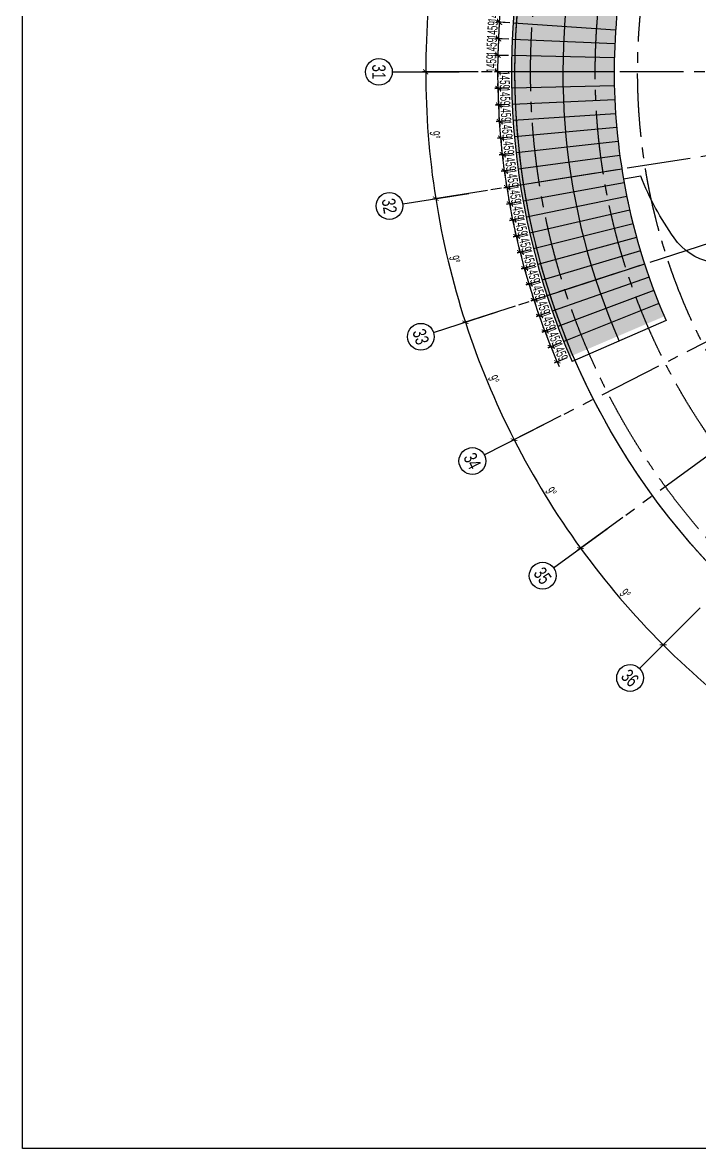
# Model space of a CAD drawing. Extents: x 104132 to 3338343, y -1228862 to 1409848.
# Drawn here: x 1394132 to 1454834, y 138 to 101156 of the extents above; entities that cross this region are included whole.
import ezdxf
from ezdxf.enums import TextEntityAlignment as Align

# ---------------------------------------------------------------- set-up
doc = ezdxf.new("R2010")
doc.units = 0
doc.linetypes.add('CENTER', pattern=[50.8, 31.75, -6.35, 6.35, -6.35])
doc.linetypes.add('CENTER2', pattern=[28.575, 19.05, -3.175, 3.175, -3.175])
doc.layers.get('0').update_dxf_attribs({"color": 8})
doc.layers.get('Defpoints').update_dxf_attribs({"color": 8})
for name, color, linetype in [('#幕墙线-平面', 8, 'Continuous'), ('#标注', 8, 'Continuous'), ('#轴线', 8, 'CENTER2'), ('A-FLOR-UNDR', 8, 'Continuous'), ('C-SHET-SHBD', 8, 'Continuous'), ('dim', 8, 'Continuous'), ('DOTE', 8, 'CENTER'), ('IEL-FINE', 8, 'Continuous')]:
    doc.layers.add(name, color=color, linetype=linetype)
doc.styles.add('JHZX', font='jrs.shx', dxfattribs={"width": 0.6, "bigfont": 'jhz.shx'})
doc.styles.add('XD2008', font='xd-hzs.shx', dxfattribs={"width": 0.7, "bigfont": 'xd-hztxt.shx'})
doc.dimstyles.new('JZBZ-300', dxfattribs={"dimscale": 300, "dimtxt": 3, "dimasz": 1.5, "dimexe": 1, "dimexo": 1, "dimgap": 0.5, "dimtad": 1, "dimdec": 0, "dimdsep": 46, "dimtxsty": 'JHZX', "dimblk1": 'ARCHTICK', "dimblk2": 'ARCHTICK', "dimsah": 1, "dimcen": 0, "dimclrd": 1, "dimclre": 1, "dimclrt": 2, "dimadec": 3, "dimazin": 2, "dimtfac": 1, "dimtdec": 0, "dimtix": 1, "dimtmove": 0, "dimatfit": 3, "dimfxl": 1, "dimtolj": 1, "dimlwd": -1, "dimlwe": -1, "dimarcsym": 1})

# ---------------------------------------------------------------- blocks, each defined once
blk = doc.blocks.new('_ARCHTICK')
at = {"color": 0, "linetype": 'ByBlock', "const_width": 0.15}
blk.add_lwpolyline([(-0.5, -0.5), (0.5, 0.5)], dxfattribs=at)
blk = doc.blocks.new('*D29')
at = {"layer": '#标注', "color": 1, "ltscale": 300, "transparency": 16777216}
for p, q in [((531498, -92333), (528560, -88288)), ((523385, -99263), (519849, -95727))]:
    blk.add_line(p, q, dxfattribs=at)
blk.add_arc((571468, -147346), 72700, 126, 135, dxfattribs=at)
at = {"layer": 'Defpoints', "color": 0, "ltscale": 300, "transparency": 16777216}
for p in [(525716, -90847), (531675, -92575), (523597, -99475), (571468, -147346)]:
    blk.add_point(p, dxfattribs=at)
at = {"layer": '#标注', "color": 1, "ltscale": 300, "transparency": 16777216, "xscale": 450, "yscale": 450, "zscale": 450}
for p, rotation in [((528736, -88530), 35.99999999999944), ((520061, -95939), 224.9999999999997)]:
    blk.add_blockref('_ARCHTICK', p, dxfattribs=dict(at, rotation=rotation))
at = {"layer": '#标注', "color": 2, "ltscale": 300, "transparency": 16777216, "insert": (523863, -91608), "char_height": 900, "attachment_point": 5, "rotation": 40.5, "style": 'JHZX'}
blk.add_mtext('\\A1;9°', dxfattribs=at)
blk = doc.blocks.new('*D30')
at = {"layer": '#标注', "color": 1, "ltscale": 300, "transparency": 16777216}
for p, q in [((523385, -99263), (519849, -95727)), ((516455, -107376), (512410, -104438))]:
    blk.add_line(p, q, dxfattribs=at)
blk.add_arc((571468, -147346), 72700, 135, 144, dxfattribs=at)
at = {"layer": 'Defpoints', "color": 0, "ltscale": 300, "transparency": 16777216}
for p in [(517441, -98700), (523597, -99475), (516697, -107553), (571468, -147346)]:
    blk.add_point(p, dxfattribs=at)
at = {"layer": '#标注', "color": 1, "ltscale": 300, "transparency": 16777216, "xscale": 450, "yscale": 450, "zscale": 450}
for p, rotation in [((520061, -95939), 44.99999999999975), ((512652, -104614), 233.9999999999976)]:
    blk.add_blockref('_ARCHTICK', p, dxfattribs=dict(at, rotation=rotation))
at = {"layer": '#标注', "color": 2, "ltscale": 300, "transparency": 16777216, "insert": (515730, -99741), "char_height": 900, "attachment_point": 5, "rotation": 49.5, "style": 'JHZX'}
blk.add_mtext('\\A1;9°', dxfattribs=at)
blk = doc.blocks.new('*D31')
at = {"layer": '#标注', "color": 1, "ltscale": 300, "transparency": 16777216}
for p, q in [((516455, -107376), (512410, -104438)), ((510879, -116475), (506424, -114205))]:
    blk.add_line(p, q, dxfattribs=at)
blk.add_arc((571468, -147346), 72700, 144, 153, dxfattribs=at)
at = {"layer": 'Defpoints', "color": 0, "ltscale": 300, "transparency": 16777216}
for p in [(510497, -107751), (516697, -107553), (511147, -116611), (571468, -147346)]:
    blk.add_point(p, dxfattribs=at)
at = {"layer": '#标注', "color": 1, "ltscale": 300, "transparency": 16777216, "xscale": 450, "yscale": 450, "zscale": 450}
for p, rotation in [((512652, -104614), 53.9999999999973), ((506692, -114341), 242.9999999999993)]:
    blk.add_blockref('_ARCHTICK', p, dxfattribs=dict(at, rotation=rotation))
at = {"layer": '#标注', "color": 2, "ltscale": 300, "transparency": 16777216, "insert": (508969, -109047), "char_height": 900, "attachment_point": 5, "rotation": 58.5, "style": 'JHZX'}
blk.add_mtext('\\A1;9°', dxfattribs=at)
blk = doc.blocks.new('*D32')
at = {"layer": '#标注', "color": 1, "ltscale": 300, "transparency": 16777216}
for p, q in [((510879, -116475), (506424, -114205)), ((506796, -126333), (502041, -124788))]:
    blk.add_line(p, q, dxfattribs=at)
blk.add_arc((571468, -147346), 72700, 153, 162, dxfattribs=at)
at = {"layer": 'Defpoints', "color": 0, "ltscale": 300, "transparency": 16777216}
for p in [(511147, -116611), (505053, -117776), (507081, -126425), (571468, -147346)]:
    blk.add_point(p, dxfattribs=at)
at = {"layer": '#标注', "color": 1, "ltscale": 300, "transparency": 16777216, "xscale": 450, "yscale": 450, "zscale": 450}
for p, rotation in [((506692, -114341), 62.99999999999964), ((502326, -124880), 251.9999999999995)]:
    blk.add_blockref('_ARCHTICK', p, dxfattribs=dict(at, rotation=rotation))
at = {"layer": '#标注', "color": 2, "ltscale": 300, "transparency": 16777216, "insert": (503747, -119295), "char_height": 900, "attachment_point": 5, "rotation": 67.5, "style": 'JHZX'}
blk.add_mtext('\\A1;9°', dxfattribs=at)
blk = doc.blocks.new('*D33')
at = {"layer": '#标注', "color": 1, "ltscale": 300, "transparency": 16777216}
for p, q in [((506796, -126333), (502041, -124788)), ((504305, -136708), (499367, -135926))]:
    blk.add_line(p, q, dxfattribs=at)
blk.add_arc((571468, -147346), 72700, 162, 171, dxfattribs=at)
at = {"layer": 'Defpoints', "color": 0, "ltscale": 300, "transparency": 16777216}
for p in [(507081, -126425), (501245, -128530), (504601, -136755), (571468, -147346)]:
    blk.add_point(p, dxfattribs=at)
at = {"layer": '#标注', "color": 1, "ltscale": 300, "transparency": 16777216, "xscale": 450, "yscale": 450, "zscale": 450}
for p, rotation in [((502326, -124880), 71.99999999999929), ((499663, -135973), 261.0000000000004)]:
    blk.add_blockref('_ARCHTICK', p, dxfattribs=dict(at, rotation=rotation))
at = {"layer": '#标注', "color": 2, "ltscale": 300, "transparency": 16777216, "insert": (500193, -130234), "char_height": 900, "attachment_point": 5, "rotation": 76.5, "style": 'JHZX'}
blk.add_mtext('\\A1;9°', dxfattribs=at)
blk = doc.blocks.new('*D34')
at = {"layer": '#标注', "color": 1, "ltscale": 300, "transparency": 16777216}
for p, q in [((504305, -136708), (499367, -135926)), ((503468, -147346), (498468, -147346))]:
    blk.add_line(p, q, dxfattribs=at)
blk.add_arc((571468, -147346), 72700, 171, 180, dxfattribs=at)
at = {"layer": 'Defpoints', "color": 0, "ltscale": 300, "transparency": 16777216}
for p in [(504601, -136755), (499166, -139747), (503768, -147346), (571468, -147346)]:
    blk.add_point(p, dxfattribs=at)
at = {"layer": '#标注', "color": 1, "ltscale": 300, "transparency": 16777216, "xscale": 450, "yscale": 450, "zscale": 450}
for p, rotation in [((499663, -135973), 81.00000000000038), ((498768, -147346), 270.0000000000004)]:
    blk.add_blockref('_ARCHTICK', p, dxfattribs=dict(at, rotation=rotation))
at = {"layer": '#标注', "color": 2, "ltscale": 300, "transparency": 16777216, "insert": (498394, -141595), "char_height": 900, "attachment_point": 5, "rotation": 85.5, "style": 'JHZX'}
blk.add_mtext('\\A1;9°', dxfattribs=at)
blk = doc.blocks.new('*D35')
at = {"layer": '#标注', "color": 1, "ltscale": 300, "transparency": 16777216}
for p, q in [((503468, -147346), (498468, -147346)), ((504305, -157983), (499367, -158766))]:
    blk.add_line(p, q, dxfattribs=at)
blk.add_arc((571468, -147346), 72700, 180, 189, dxfattribs=at)
at = {"layer": 'Defpoints', "color": 0, "ltscale": 300, "transparency": 16777216}
for p in [(503768, -147346), (571468, -147346), (498867, -151151), (504601, -157937)]:
    blk.add_point(p, dxfattribs=at)
at = {"layer": '#标注', "color": 1, "ltscale": 300, "transparency": 16777216, "xscale": 450, "yscale": 450, "zscale": 450}
for p, rotation in [((498768, -147346), 90.00000000000037), ((499663, -158719), 279.0000000000001)]:
    blk.add_blockref('_ARCHTICK', p, dxfattribs=dict(at, rotation=rotation))
at = {"layer": '#标注', "color": 2, "ltscale": 300, "transparency": 16777216, "insert": (499590, -153003), "char_height": 900, "attachment_point": 5, "rotation": 274.5, "style": 'JHZX'}
blk.add_mtext('\\A1;9°', dxfattribs=at)
blk = doc.blocks.new('*D36')
at = {"layer": '#标注', "color": 1, "ltscale": 300, "transparency": 16777216}
for p, q in [((504305, -157983), (499367, -158766)), ((506796, -168359), (502041, -169904))]:
    blk.add_line(p, q, dxfattribs=at)
blk.add_arc((571468, -147346), 72700, 189, 198, dxfattribs=at)
at = {"layer": 'Defpoints', "color": 0, "ltscale": 300, "transparency": 16777216}
for p in [(571468, -147346), (504601, -157937), (500357, -162461), (507081, -168266)]:
    blk.add_point(p, dxfattribs=at)
at = {"layer": '#标注', "color": 1, "ltscale": 300, "transparency": 16777216, "xscale": 450, "yscale": 450, "zscale": 450}
for p, rotation in [((499663, -158719), 98.99999999999973), ((502326, -169811), 287.9999999999989)]:
    blk.add_blockref('_ARCHTICK', p, dxfattribs=dict(at, rotation=rotation))
at = {"layer": '#标注', "color": 2, "ltscale": 300, "transparency": 16777216, "insert": (501360, -164177), "char_height": 900, "attachment_point": 5, "rotation": 283.5, "style": 'JHZX'}
blk.add_mtext('\\A1;9°', dxfattribs=at)
blk = doc.blocks.new('*D37')
at = {"layer": '#标注', "color": 1, "ltscale": 300, "transparency": 16777216}
for p, q in [((506796, -168359), (502041, -169904)), ((510879, -178217), (506424, -180487))]:
    blk.add_line(p, q, dxfattribs=at)
blk.add_arc((571468, -147346), 72700, 198, 207, dxfattribs=at)
at = {"layer": 'Defpoints', "color": 0, "ltscale": 300, "transparency": 16777216}
for p in [(571468, -147346), (507081, -168266), (503597, -173399), (511147, -178081)]:
    blk.add_point(p, dxfattribs=at)
at = {"layer": '#标注', "color": 1, "ltscale": 300, "transparency": 16777216, "xscale": 450, "yscale": 450, "zscale": 450}
for p, rotation in [((502326, -169811), 107.9999999999992), ((506692, -180351), 297.0000000000004)]:
    blk.add_blockref('_ARCHTICK', p, dxfattribs=dict(at, rotation=rotation))
at = {"layer": '#标注', "color": 2, "ltscale": 300, "transparency": 16777216, "insert": (504856, -174937), "char_height": 900, "attachment_point": 5, "rotation": 292.5, "style": 'JHZX'}
blk.add_mtext('\\A1;9°', dxfattribs=at)
blk = doc.blocks.new('*D38')
at = {"layer": '#标注', "color": 1, "ltscale": 300, "transparency": 16777216}
for p, q in [((510879, -178217), (506424, -180487)), ((516455, -187315), (512410, -190254))]:
    blk.add_line(p, q, dxfattribs=at)
blk.add_arc((571468, -147346), 72700, 207, 216, dxfattribs=at)
at = {"layer": 'Defpoints', "color": 0, "ltscale": 300, "transparency": 16777216}
for p in [(571468, -147346), (511147, -178081), (508508, -183696), (516697, -187139)]:
    blk.add_point(p, dxfattribs=at)
at = {"layer": '#标注', "color": 1, "ltscale": 300, "transparency": 16777216, "xscale": 450, "yscale": 450, "zscale": 450}
for p, rotation in [((506692, -180351), 117.0000000000004), ((512652, -190078), 306.0000000000014)]:
    blk.add_blockref('_ARCHTICK', p, dxfattribs=dict(at, rotation=rotation))
at = {"layer": '#标注', "color": 2, "ltscale": 300, "transparency": 16777216, "insert": (509993, -185018), "char_height": 900, "attachment_point": 5, "rotation": 301.5, "style": 'JHZX'}
blk.add_mtext('\\A1;9°', dxfattribs=at)
blk = doc.blocks.new('*D39')
at = {"layer": '#标注', "color": 1, "ltscale": 300, "transparency": 16777216}
for p, q in [((516455, -187315), (512410, -190254)), ((523385, -195429), (519849, -198965))]:
    blk.add_line(p, q, dxfattribs=at)
blk.add_arc((571468, -147346), 72700, 216, 225, dxfattribs=at)
at = {"layer": 'Defpoints', "color": 0, "ltscale": 300, "transparency": 16777216}
for p in [(571468, -147346), (516697, -187139), (514969, -193097), (523597, -195217)]:
    blk.add_point(p, dxfattribs=at)
at = {"layer": '#标注', "color": 1, "ltscale": 300, "transparency": 16777216, "xscale": 450, "yscale": 450, "zscale": 450}
for p, rotation in [((512652, -190078), 126.0000000000016), ((520061, -198753), 315.0000000000021)]:
    blk.add_blockref('_ARCHTICK', p, dxfattribs=dict(at, rotation=rotation))
at = {"layer": '#标注', "color": 2, "ltscale": 300, "transparency": 16777216, "insert": (516643, -194171), "char_height": 900, "attachment_point": 5, "rotation": 310.5, "style": 'JHZX'}
blk.add_mtext('\\A1;9°', dxfattribs=at)
blk = doc.blocks.new('*D40')
at = {"layer": '#标注', "color": 1, "ltscale": 300, "transparency": 16777216}
for p, q in [((523385, -195429), (519849, -198965)), ((531498, -202359), (528560, -206404))]:
    blk.add_line(p, q, dxfattribs=at)
blk.add_arc((571468, -147346), 72700, 225, 234, dxfattribs=at)
at = {"layer": 'Defpoints', "color": 0, "ltscale": 300, "transparency": 16777216}
for p in [(571468, -147346), (523597, -195217), (522822, -201373), (531675, -202116)]:
    blk.add_point(p, dxfattribs=at)
at = {"layer": '#标注', "color": 1, "ltscale": 300, "transparency": 16777216, "xscale": 450, "yscale": 450, "zscale": 450}
for p, rotation in [((520061, -198753), 135.0000000000019), ((528736, -206161), 323.9999999999985)]:
    blk.add_blockref('_ARCHTICK', p, dxfattribs=dict(at, rotation=rotation))
at = {"layer": '#标注', "color": 2, "ltscale": 300, "transparency": 16777216, "insert": (524643, -202171), "char_height": 900, "attachment_point": 5, "rotation": 319.5, "style": 'JHZX'}
blk.add_mtext('\\A1;9°', dxfattribs=at)
blk = doc.blocks.new('*U1046')
blk.add_line((0, -20), (0, 0))
blk.add_circle((0, -24), 4)
at = {"style": 'JHZX', "width": 0.75}
blk.add_attdef('AXES', text='', height=4, dxfattribs=at).set_placement((0, -24), align=Align.MIDDLE_CENTER)
blk = doc.blocks.new('JHEG')
at = {"layer": 'IEL-FINE', "ltscale": 300}
h = blk.add_hatch(dxfattribs=at)
h.set_pattern_fill('DOTS', color=256, scale=500)
h.set_pattern_definition([(0, (580162.5, -365125.2), (396.875, 793.75), [0, -793.75])])
edge = h.paths.add_edge_path()
edge.add_arc((645162, -300125), 63900, 342.64631, 381)
edge.add_arc((645162, -300125), 63900, 21, 50.7561)
edge.add_arc((645162, -300125), 63900, 50.7561, 79.71429)
edge.add_arc((645162, -300125), 63900, 79.71429, 120.59457)
edge.add_arc((645162, -300125), 63900, 120.59457, 128.0927)
edge.add_arc((645162, -300125), 63900, 128.0927, 128.52059)
edge.add_arc((607732, -253104), 3800, 128.52059, 304.9823)
edge.add_arc((632729, -288827), 39800, 74.61122, 124.9823, ccw=False)
edge.add_arc((637241, -272436), 22800, -28.01704, 74.61122, ccw=False)
edge.add_arc((672553, -291225), 17200, 151.98296, 245.43155)
edge.add_arc((654882, -329878), 25300, 22.13233, 65.43155, ccw=False)
edge.add_arc((692028, -314770), 14800, 202.13233, 342.64631)
edge = h.paths.add_edge_path()
edge.add_line((585393, -325672), (634762, -304571))
edge.add_line((634762, -304571), (696381, -340146))
edge.add_arc((645162, -300125), 65000, 321.99666, 563.14286)
edge = h.paths.add_edge_path()
edge.add_line((593853, -322056), (634762, -304571))
edge.add_line((634762, -304571), (688322, -335493))
edge.add_arc((645162, -300125), 55800, 320.66617, 328.16248)
edge.add_arc((692028, -314770), 14800, 202.13233, 272.0898, ccw=False)
edge.add_arc((654882, -329878), 25300, 22.13233, 65.43155)
edge.add_arc((672553, -291225), 17200, 151.98296, 245.43155, ccw=False)
edge.add_arc((637241, -272436), 22800, 331.98296, 434.61122)
edge.add_arc((632729, -288827), 39800, 74.61122, 116.60623)
edge.add_arc((645162, -300125), 55800, 122.83727, 203.14286)
at = {"layer": '#幕墙线-平面', "ltscale": 300}
for points in [[(589489, -296372), (580310, -295753)], [(589419, -297622), (580228, -297209)], [(589376, -298873), (580179, -298667)], [(589362, -300125), (580162, -300125)], [(589376, -301377), (580179, -301584)], [(589419, -302629), (580228, -303041)], [(589489, -303879), (580310, -304498)], [(589587, -305127), (580424, -305952)], [(589713, -306373), (580571, -307403)], [(589867, -307615), (580751, -308850)], [(590049, -308854), (580963, -310293)], [(590259, -310089), (581207, -311731)], [(590497, -311318), (581484, -313163)], [(590762, -312542), (581792, -314589)], [(591054, -313759), (582133, -316007)], [(591373, -314970), (582505, -317418)], [(591720, -316173), (582909, -318819)], [(592094, -317368), (583344, -320211)], [(592494, -318555), (583810, -321593)], [(592921, -319732), (584307, -322965)], [(593374, -320899), (584835, -324324)], [(594017, -322436), (585584, -326114)]]:
    blk.add_lwpolyline(points, dxfattribs=at)
for centre, radius, start, end in [((645162, -300125), 60400, 132.12359, 203.56739), ((645155, -300125), 55793, 170.07417, 192.16007)]:
    blk.add_arc(centre, radius, start, end, dxfattribs=at)
at = {"layer": 'A-FLOR-UNDR', "ltscale": 5}
blk.add_lwpolyline([(614905, -253241, 0.2090865), (590197, -290508), (591335, -290689, -0.0277298), (592471, -287920, -1.1153629), (605662, -296073, 0.2797328), (604062, -309677, -0.9127706), (594727, -315018, -0.0582784), (591751, -309496), (590197, -309742, 0.0596002), (594017, -322436, 0.0596002)], format="xyb", dxfattribs=at)
blk.add_arc((645162, -300125), 65000, 322.26362, 203.56739, dxfattribs=at)
blk = doc.blocks.new('*D391')
at = {"layer": '#标注', "color": 1, "ltscale": 300, "transparency": 16777216}
for p, q in [((584558, -324439), (583426, -324908)), ((583703, -324793), (583531, -324377)), ((584261, -326141), (583703, -324793)), ((585116, -325787), (583984, -326255)), ((584261, -326141), (584433, -326556))]:
    blk.add_line(p, q, dxfattribs=at)
at = {"layer": 'Defpoints', "color": 0, "ltscale": 300, "transparency": 16777216}
for p in [(583703, -324793), (584835, -324324), (585393, -325672)]:
    blk.add_point(p, dxfattribs=at)
at = {"layer": '#标注', "color": 1, "ltscale": 300, "transparency": 16777216, "xscale": 450, "yscale": 450, "zscale": 450}
for p, rotation in [((583703, -324793), 292.4999999999685), ((584261, -326141), 112.4999999999685)]:
    blk.add_blockref('_ARCHTICK', p, dxfattribs=dict(at, rotation=rotation))
at = {"layer": '#标注', "color": 2, "ltscale": 300, "transparency": 16777216, "insert": (584536, -325237), "char_height": 900, "attachment_point": 5, "rotation": 292.5, "style": 'JHZX'}
blk.add_mtext('\\A1;1459', dxfattribs=at)
blk = doc.blocks.new('*D392')
at = {"layer": '#标注', "color": 1, "ltscale": 300, "transparency": 16777216}
for p, q in [((584028, -323073), (582885, -323516)), ((583165, -323408), (583002, -322988)), ((583693, -324768), (583165, -323408)), ((584555, -324433), (583413, -324876)), ((583693, -324768), (583856, -325187))]:
    blk.add_line(p, q, dxfattribs=at)
at = {"layer": 'Defpoints', "color": 0, "ltscale": 300, "transparency": 16777216}
for p in [(584307, -322965), (583165, -323408), (584835, -324324)]:
    blk.add_point(p, dxfattribs=at)
at = {"layer": '#标注', "color": 1, "ltscale": 300, "transparency": 16777216, "xscale": 450, "yscale": 450, "zscale": 450}
for p, rotation in [((583165, -323408), 291.2142857142547), ((583693, -324768), 111.2142857142547)]:
    blk.add_blockref('_ARCHTICK', p, dxfattribs=dict(at, rotation=rotation))
at = {"layer": '#标注', "color": 2, "ltscale": 300, "transparency": 16777216, "insert": (583988, -323871), "char_height": 900, "attachment_point": 5, "rotation": 291.21429, "style": 'JHZX'}
blk.add_mtext('\\A1;1459', dxfattribs=at)
blk = doc.blocks.new('*D393')
at = {"layer": '#标注', "color": 1, "ltscale": 300, "transparency": 16777216}
for p, q in [((583528, -321696), (582376, -322113)), ((582658, -322011), (582505, -321588)), ((583155, -323382), (582658, -322011)), ((584025, -323067), (582873, -323484)), ((583155, -323382), (583309, -323805))]:
    blk.add_line(p, q, dxfattribs=at)
at = {"layer": 'Defpoints', "color": 0, "ltscale": 300, "transparency": 16777216}
for p in [(582658, -322011), (583810, -321593), (584307, -322965)]:
    blk.add_point(p, dxfattribs=at)
at = {"layer": '#标注', "color": 1, "ltscale": 300, "transparency": 16777216, "xscale": 450, "yscale": 450, "zscale": 450}
for p, rotation in [((582658, -322011), 289.9285714285412), ((583155, -323382), 109.9285714285412)]:
    blk.add_blockref('_ARCHTICK', p, dxfattribs=dict(at, rotation=rotation))
at = {"layer": '#标注', "color": 2, "ltscale": 300, "transparency": 16777216, "insert": (583471, -322492), "char_height": 900, "attachment_point": 5, "rotation": 289.92857, "style": 'JHZX'}
blk.add_mtext('\\A1;1459', dxfattribs=at)
blk = doc.blocks.new('*D394')
at = {"layer": '#标注', "color": 1, "ltscale": 300, "transparency": 16777216}
for p, q in [((582183, -320603), (582039, -320177)), ((583060, -320307), (581899, -320699)), ((582649, -321985), (582183, -320603)), ((583526, -321689), (582365, -322081)), ((582649, -321985), (582793, -322411))]:
    blk.add_line(p, q, dxfattribs=at)
at = {"layer": 'Defpoints', "color": 0, "ltscale": 300, "transparency": 16777216}
for p in [(583344, -320211), (582183, -320603), (583810, -321593)]:
    blk.add_point(p, dxfattribs=at)
at = {"layer": '#标注', "color": 1, "ltscale": 300, "transparency": 16777216, "xscale": 450, "yscale": 450, "zscale": 450}
for p, rotation in [((582183, -320603), 288.6428571428278), ((582649, -321985), 108.6428571428279)]:
    blk.add_blockref('_ARCHTICK', p, dxfattribs=dict(at, rotation=rotation))
at = {"layer": '#标注', "color": 2, "ltscale": 300, "transparency": 16777216, "insert": (582984, -321102), "char_height": 900, "attachment_point": 5, "rotation": 288.64286, "style": 'JHZX'}
blk.add_mtext('\\A1;1459', dxfattribs=at)
blk = doc.blocks.new('*D395')
at = {"layer": '#标注', "color": 1, "ltscale": 300, "transparency": 16777216}
for p, q in [((582622, -318909), (581453, -319274)), ((581739, -319185), (581605, -318755)), ((582174, -320577), (581739, -319185)), ((583057, -320301), (581888, -320666)), ((582174, -320577), (582309, -321006))]:
    blk.add_line(p, q, dxfattribs=at)
at = {"layer": 'Defpoints', "color": 0, "ltscale": 300, "transparency": 16777216}
for p in [(581739, -319185), (582909, -318819), (583344, -320211)]:
    blk.add_point(p, dxfattribs=at)
at = {"layer": '#标注', "color": 1, "ltscale": 300, "transparency": 16777216, "xscale": 450, "yscale": 450, "zscale": 450}
for p, rotation in [((581739, -319185), 287.3571428571151), ((582174, -320577), 107.3571428571151)]:
    blk.add_blockref('_ARCHTICK', p, dxfattribs=dict(at, rotation=rotation))
at = {"layer": '#标注', "color": 2, "ltscale": 300, "transparency": 16777216, "insert": (582529, -319702), "char_height": 900, "attachment_point": 5, "rotation": 287.35714, "style": 'JHZX'}
blk.add_mtext('\\A1;1459', dxfattribs=at)
blk = doc.blocks.new('*D396')
at = {"layer": '#标注', "color": 1, "ltscale": 300, "transparency": 16777216}
for p, q in [((582217, -317501), (581039, -317840)), ((581328, -317757), (581203, -317324)), ((581731, -319158), (581328, -317757)), ((582620, -318902), (581443, -319241)), ((581731, -319158), (581856, -319591))]:
    blk.add_line(p, q, dxfattribs=at)
at = {"layer": 'Defpoints', "color": 0, "ltscale": 300, "transparency": 16777216}
for p in [(581328, -317757), (582505, -317418), (582909, -318819)]:
    blk.add_point(p, dxfattribs=at)
at = {"layer": '#标注', "color": 1, "ltscale": 300, "transparency": 16777216, "xscale": 450, "yscale": 450, "zscale": 450}
for p, rotation in [((581328, -317757), 286.0714285713991), ((581731, -319158), 106.0714285713991)]:
    blk.add_blockref('_ARCHTICK', p, dxfattribs=dict(at, rotation=rotation))
at = {"layer": '#标注', "color": 2, "ltscale": 300, "transparency": 16777216, "insert": (582106, -318291), "char_height": 900, "attachment_point": 5, "rotation": 286.07143, "style": 'JHZX'}
blk.add_mtext('\\A1;1459', dxfattribs=at)
blk = doc.blocks.new('*D397')
at = {"layer": '#标注', "color": 1, "ltscale": 300, "transparency": 16777216}
for p, q in [((581843, -316084), (580658, -316397)), ((580948, -316320), (580833, -315885)), ((581320, -317730), (580948, -316320)), ((582215, -317494), (581030, -317807)), ((581320, -317730), (581435, -318165))]:
    blk.add_line(p, q, dxfattribs=at)
at = {"layer": 'Defpoints', "color": 0, "ltscale": 300, "transparency": 16777216}
for p in [(582133, -316007), (580948, -316320), (582505, -317418)]:
    blk.add_point(p, dxfattribs=at)
at = {"layer": '#标注', "color": 1, "ltscale": 300, "transparency": 16777216, "xscale": 450, "yscale": 450, "zscale": 450}
for p, rotation in [((580948, -316320), 284.7857142856852), ((581320, -317730), 104.7857142856852)]:
    blk.add_blockref('_ARCHTICK', p, dxfattribs=dict(at, rotation=rotation))
at = {"layer": '#标注', "color": 2, "ltscale": 300, "transparency": 16777216, "insert": (581714, -316872), "char_height": 900, "attachment_point": 5, "rotation": 284.78571, "style": 'JHZX'}
blk.add_mtext('\\A1;1459', dxfattribs=at)
blk = doc.blocks.new('*D398')
at = {"layer": '#标注', "color": 1, "ltscale": 300, "transparency": 16777216}
for p, q in [((581500, -314659), (580309, -314945)), ((580601, -314875), (580496, -314438)), ((580941, -316293), (580601, -314875)), ((581841, -316077), (580650, -316363)), ((580941, -316293), (581046, -316731))]:
    blk.add_line(p, q, dxfattribs=at)
at = {"layer": 'Defpoints', "color": 0, "ltscale": 300, "transparency": 16777216}
for p in [(580601, -314875), (581792, -314589), (582133, -316007)]:
    blk.add_point(p, dxfattribs=at)
at = {"layer": '#标注', "color": 1, "ltscale": 300, "transparency": 16777216, "xscale": 450, "yscale": 450, "zscale": 450}
for p, rotation in [((580601, -314875), 283.4999999999703), ((580941, -316293), 103.4999999999703)]:
    blk.add_blockref('_ARCHTICK', p, dxfattribs=dict(at, rotation=rotation))
at = {"layer": '#标注', "color": 2, "ltscale": 300, "transparency": 16777216, "insert": (581354, -315444), "char_height": 900, "attachment_point": 5, "rotation": 283.5, "style": 'JHZX'}
blk.add_mtext('\\A1;1459', dxfattribs=at)
blk = doc.blocks.new('*D399')
at = {"layer": '#标注', "color": 1, "ltscale": 300, "transparency": 16777216}
for p, q in [((580286, -313423), (580191, -312983)), ((581190, -313227), (579993, -313486)), ((580595, -314848), (580286, -313423)), ((581499, -314653), (580301, -314912)), ((580595, -314848), (580690, -315288))]:
    blk.add_line(p, q, dxfattribs=at)
at = {"layer": 'Defpoints', "color": 0, "ltscale": 300, "transparency": 16777216}
for p in [(580286, -313423), (581484, -313163), (581792, -314589)]:
    blk.add_point(p, dxfattribs=at)
at = {"layer": '#标注', "color": 1, "ltscale": 300, "transparency": 16777216, "xscale": 450, "yscale": 450, "zscale": 450}
for p, rotation in [((580286, -313423), 282.2142857142601), ((580595, -314848), 102.2142857142601)]:
    blk.add_blockref('_ARCHTICK', p, dxfattribs=dict(at, rotation=rotation))
at = {"layer": '#标注', "color": 2, "ltscale": 300, "transparency": 16777216, "insert": (581027, -314009), "char_height": 900, "attachment_point": 5, "rotation": 282.21429, "style": 'JHZX'}
blk.add_mtext('\\A1;1459', dxfattribs=at)
blk = doc.blocks.new('*D400')
at = {"layer": '#标注', "color": 1, "ltscale": 300, "transparency": 16777216}
for p, q in [((580913, -311788), (579709, -312021)), ((580004, -311964), (579919, -311522)), ((580281, -313396), (580004, -311964)), ((581189, -313220), (579986, -313453)), ((580281, -313396), (580366, -313838))]:
    blk.add_line(p, q, dxfattribs=at)
at = {"layer": 'Defpoints', "color": 0, "ltscale": 300, "transparency": 16777216}
for p in [(580004, -311964), (581207, -311731), (581484, -313163)]:
    blk.add_point(p, dxfattribs=at)
at = {"layer": '#标注', "color": 1, "ltscale": 300, "transparency": 16777216, "xscale": 450, "yscale": 450, "zscale": 450}
for p, rotation in [((580004, -311964), 280.9285714285499), ((580281, -313396), 100.9285714285499)]:
    blk.add_blockref('_ARCHTICK', p, dxfattribs=dict(at, rotation=rotation))
at = {"layer": '#标注', "color": 2, "ltscale": 300, "transparency": 16777216, "insert": (580731, -312566), "char_height": 900, "attachment_point": 5, "rotation": 280.92857, "style": 'JHZX'}
blk.add_mtext('\\A1;1459', dxfattribs=at)
blk = doc.blocks.new('*D401')
at = {"layer": '#标注', "color": 1, "ltscale": 300, "transparency": 16777216}
for p, q in [((579755, -310499), (579679, -310055)), ((580667, -310344), (579459, -310549)), ((579999, -311937), (579755, -310499)), ((580911, -311782), (579703, -311987)), ((579999, -311937), (580074, -312380))]:
    blk.add_line(p, q, dxfattribs=at)
at = {"layer": 'Defpoints', "color": 0, "ltscale": 300, "transparency": 16777216}
for p in [(579755, -310499), (580963, -310293), (581207, -311731)]:
    blk.add_point(p, dxfattribs=at)
at = {"layer": '#标注', "color": 1, "ltscale": 300, "transparency": 16777216, "xscale": 450, "yscale": 450, "zscale": 450}
for p, rotation in [((579755, -310499), 279.6428571428296), ((579999, -311937), 99.64285714282958)]:
    blk.add_blockref('_ARCHTICK', p, dxfattribs=dict(at, rotation=rotation))
at = {"layer": '#标注', "color": 2, "ltscale": 300, "transparency": 16777216, "insert": (580468, -311117), "char_height": 900, "attachment_point": 5, "rotation": 279.64286, "style": 'JHZX'}
blk.add_mtext('\\A1;1459', dxfattribs=at)
blk = doc.blocks.new('*D402')
at = {"layer": '#标注', "color": 1, "ltscale": 300, "transparency": 16777216}
for p, q in [((580454, -308894), (579242, -309072)), ((579538, -309028), (579473, -308583)), ((579750, -310471), (579538, -309028)), ((580666, -310337), (579454, -310515)), ((579750, -310471), (579816, -310917))]:
    blk.add_line(p, q, dxfattribs=at)
at = {"layer": 'Defpoints', "color": 0, "ltscale": 300, "transparency": 16777216}
for p in [(579538, -309028), (580751, -308850), (580963, -310293)]:
    blk.add_point(p, dxfattribs=at)
at = {"layer": '#标注', "color": 1, "ltscale": 300, "transparency": 16777216, "xscale": 450, "yscale": 450, "zscale": 450}
for p, rotation in [((579538, -309028), 278.3571428571204), ((579750, -310471), 98.35714285712044)]:
    blk.add_blockref('_ARCHTICK', p, dxfattribs=dict(at, rotation=rotation))
at = {"layer": '#标注', "color": 2, "ltscale": 300, "transparency": 16777216, "insert": (580238, -309663), "char_height": 900, "attachment_point": 5, "rotation": 278.35714, "style": 'JHZX'}
blk.add_mtext('\\A1;1459', dxfattribs=at)
blk = doc.blocks.new('*D403')
at = {"layer": '#标注', "color": 1, "ltscale": 300, "transparency": 16777216}
for p, q in [((580273, -307440), (579058, -307591)), ((579355, -307554), (579300, -307107)), ((579535, -309001), (579355, -307554)), ((580453, -308887), (579237, -309038)), ((579535, -309001), (579590, -309448))]:
    blk.add_line(p, q, dxfattribs=at)
at = {"layer": 'Defpoints', "color": 0, "ltscale": 300, "transparency": 16777216}
for p in [(579355, -307554), (580571, -307403), (580751, -308850)]:
    blk.add_point(p, dxfattribs=at)
at = {"layer": '#标注', "color": 1, "ltscale": 300, "transparency": 16777216, "xscale": 450, "yscale": 450, "zscale": 450}
for p, rotation in [((579355, -307554), 277.0714285714004), ((579535, -309001), 97.07142857140036)]:
    blk.add_blockref('_ARCHTICK', p, dxfattribs=dict(at, rotation=rotation))
at = {"layer": '#标注', "color": 2, "ltscale": 300, "transparency": 16777216, "insert": (580040, -308204), "char_height": 900, "attachment_point": 5, "rotation": 277.07143, "style": 'JHZX'}
blk.add_mtext('\\A1;1459', dxfattribs=at)
blk = doc.blocks.new('*D404')
at = {"layer": '#标注', "color": 1, "ltscale": 300, "transparency": 16777216}
for p, q in [((580126, -305982), (578907, -306105)), ((579205, -306075), (579160, -305628)), ((579352, -307526), (579205, -306075)), ((580273, -307433), (579054, -307557)), ((579352, -307526), (579398, -307974))]:
    blk.add_line(p, q, dxfattribs=at)
at = {"layer": 'Defpoints', "color": 0, "ltscale": 300, "transparency": 16777216}
for p in [(579205, -306075), (580424, -305952), (580571, -307403)]:
    blk.add_point(p, dxfattribs=at)
at = {"layer": '#标注', "color": 1, "ltscale": 300, "transparency": 16777216, "xscale": 450, "yscale": 450, "zscale": 450}
for p, rotation in [((579205, -306075), 275.7857142856919), ((579352, -307526), 95.78571428569191)]:
    blk.add_blockref('_ARCHTICK', p, dxfattribs=dict(at, rotation=rotation))
at = {"layer": '#标注', "color": 2, "ltscale": 300, "transparency": 16777216, "insert": (579876, -306740), "char_height": 900, "attachment_point": 5, "rotation": 275.78571, "style": 'JHZX'}
blk.add_mtext('\\A1;1459', dxfattribs=at)
blk = doc.blocks.new('*D405')
at = {"layer": '#标注', "color": 1, "ltscale": 300, "transparency": 16777216}
for p, q in [((580011, -304521), (578789, -304617)), ((579088, -304594), (579053, -304145)), ((579203, -306048), (579088, -304594)), ((580125, -305975), (578904, -306071)), ((579203, -306048), (579238, -306496))]:
    blk.add_line(p, q, dxfattribs=at)
at = {"layer": 'Defpoints', "color": 0, "ltscale": 300, "transparency": 16777216}
for p in [(579088, -304594), (580310, -304498), (580424, -305952)]:
    blk.add_point(p, dxfattribs=at)
at = {"layer": '#标注', "color": 1, "ltscale": 300, "transparency": 16777216, "xscale": 450, "yscale": 450, "zscale": 450}
for p, rotation in [((579088, -304594), 274.4999999999751), ((579203, -306048), 94.49999999997509)]:
    blk.add_blockref('_ARCHTICK', p, dxfattribs=dict(at, rotation=rotation))
at = {"layer": '#标注', "color": 2, "ltscale": 300, "transparency": 16777216, "insert": (579744, -305274), "char_height": 900, "attachment_point": 5, "rotation": 274.5, "style": 'JHZX'}
blk.add_mtext('\\A1;1459', dxfattribs=at)
blk = doc.blocks.new('*D406')
at = {"layer": '#标注', "color": 1, "ltscale": 300, "transparency": 16777216}
for p, q in [((579005, -303110), (578979, -302661)), ((579928, -303058), (578705, -303127)), ((579086, -304566), (579005, -303110)), ((580010, -304514), (578787, -304583)), ((579086, -304566), (579112, -305016))]:
    blk.add_line(p, q, dxfattribs=at)
at = {"layer": 'Defpoints', "color": 0, "ltscale": 300, "transparency": 16777216}
for p in [(580228, -303041), (579005, -303110), (580310, -304498)]:
    blk.add_point(p, dxfattribs=at)
at = {"layer": '#标注', "color": 1, "ltscale": 300, "transparency": 16777216, "xscale": 450, "yscale": 450, "zscale": 450}
for p, rotation in [((579005, -303110), 273.2142857142585), ((579086, -304566), 93.21428571425851)]:
    blk.add_blockref('_ARCHTICK', p, dxfattribs=dict(at, rotation=rotation))
at = {"layer": '#标注', "color": 2, "ltscale": 300, "transparency": 16777216, "insert": (579645, -303805), "char_height": 900, "attachment_point": 5, "rotation": 273.21429, "style": 'JHZX'}
blk.add_mtext('\\A1;1459', dxfattribs=at)
blk = doc.blocks.new('*D407')
at = {"layer": '#标注', "color": 1, "ltscale": 300, "transparency": 16777216}
for p, q in [((579879, -301594), (578654, -301635)), ((578954, -301625), (578939, -301175)), ((579003, -303083), (578954, -301625)), ((579928, -303051), (578704, -303093)), ((579003, -303083), (579018, -303532))]:
    blk.add_line(p, q, dxfattribs=at)
at = {"layer": 'Defpoints', "color": 0, "ltscale": 300, "transparency": 16777216}
for p in [(578954, -301625), (580179, -301584), (580228, -303041)]:
    blk.add_point(p, dxfattribs=at)
at = {"layer": '#标注', "color": 1, "ltscale": 300, "transparency": 16777216, "xscale": 450, "yscale": 450, "zscale": 450}
for p, rotation in [((578954, -301625), 271.9285714285534), ((579003, -303083), 91.92857142855344)]:
    blk.add_blockref('_ARCHTICK', p, dxfattribs=dict(at, rotation=rotation))
at = {"layer": '#标注', "color": 2, "ltscale": 300, "transparency": 16777216, "insert": (579578, -302334), "char_height": 900, "attachment_point": 5, "rotation": 271.92857, "style": 'JHZX'}
blk.add_mtext('\\A1;1459', dxfattribs=at)
blk = doc.blocks.new('*D408')
at = {"layer": '#标注', "color": 1, "ltscale": 300, "transparency": 16777216}
for p, q in [((578937, -300139), (578932, -299689)), ((579863, -300129), (578637, -300142)), ((578954, -301597), (578937, -300139)), ((579879, -301587), (578654, -301601)), ((578954, -301597), (578959, -302047))]:
    blk.add_line(p, q, dxfattribs=at)
at = {"layer": 'Defpoints', "color": 0, "ltscale": 300, "transparency": 16777216}
for p in [(578937, -300139), (580162, -300125), (580179, -301584)]:
    blk.add_point(p, dxfattribs=at)
at = {"layer": '#标注', "color": 1, "ltscale": 300, "transparency": 16777216, "xscale": 450, "yscale": 450, "zscale": 450}
for p, rotation in [((578937, -300139), 270.6428571428331), ((578954, -301597), 90.64285714283304)]:
    blk.add_blockref('_ARCHTICK', p, dxfattribs=dict(at, rotation=rotation))
at = {"layer": '#标注', "color": 2, "ltscale": 300, "transparency": 16777216, "insert": (579545, -300861), "char_height": 900, "attachment_point": 5, "rotation": 270.64286, "style": 'JHZX'}
blk.add_mtext('\\A1;1459', dxfattribs=at)
blk = doc.blocks.new('*D409')
at = {"layer": '#标注', "color": 1, "ltscale": 300, "transparency": 16777216}
for p, q in [((579879, -298663), (578654, -298650)), ((578937, -300111), (578954, -298653)), ((578954, -298653), (578959, -298203)), ((579863, -300122), (578637, -300108)), ((578937, -300111), (578932, -300561))]:
    blk.add_line(p, q, dxfattribs=at)
at = {"layer": 'Defpoints', "color": 0, "ltscale": 300, "transparency": 16777216}
for p in [(578954, -298653), (580179, -298667), (580162, -300125)]:
    blk.add_point(p, dxfattribs=at)
at = {"layer": '#标注', "color": 1, "ltscale": 300, "transparency": 16777216, "xscale": 450, "yscale": 450, "zscale": 450}
for p, rotation in [((578954, -298653), 269.3571428571166), ((578937, -300111), 89.35714285711663)]:
    blk.add_blockref('_ARCHTICK', p, dxfattribs=dict(at, rotation=rotation))
at = {"layer": '#标注', "color": 2, "ltscale": 300, "transparency": 16777216, "insert": (578346, -299375), "char_height": 900, "attachment_point": 5, "rotation": 89.35714, "style": 'JHZX'}
blk.add_mtext('\\A1;1459', dxfattribs=at)
blk = doc.blocks.new('*D410')
at = {"layer": '#标注', "color": 1, "ltscale": 300, "transparency": 16777216}
for p, q in [((579003, -297168), (579018, -296718)), ((579928, -297199), (578704, -297158)), ((578954, -298625), (579003, -297168)), ((579879, -298657), (578654, -298615)), ((578954, -298625), (578939, -299075))]:
    blk.add_line(p, q, dxfattribs=at)
at = {"layer": 'Defpoints', "color": 0, "ltscale": 300, "transparency": 16777216}
for p in [(579003, -297168), (580228, -297209), (580179, -298667)]:
    blk.add_point(p, dxfattribs=at)
at = {"layer": '#标注', "color": 1, "ltscale": 300, "transparency": 16777216, "xscale": 450, "yscale": 450, "zscale": 450}
for p, rotation in [((579003, -297168), 268.0714285714054), ((578954, -298625), 88.07142857140548)]:
    blk.add_blockref('_ARCHTICK', p, dxfattribs=dict(at, rotation=rotation))
at = {"layer": '#标注', "color": 2, "ltscale": 300, "transparency": 16777216, "insert": (578379, -297876), "char_height": 900, "attachment_point": 5, "rotation": 88.07143, "style": 'JHZX'}
blk.add_mtext('\\A1;1459', dxfattribs=at)
blk = doc.blocks.new('*D411')
at = {"layer": '#标注', "color": 1, "ltscale": 300, "transparency": 16777216}
for p, q in [((580010, -295736), (578787, -295667)), ((579005, -297140), (579086, -295684)), ((579086, -295684), (579112, -295235)), ((579928, -297192), (578705, -297123)), ((579005, -297140), (578979, -297590))]:
    blk.add_line(p, q, dxfattribs=at)
at = {"layer": 'Defpoints', "color": 0, "ltscale": 300, "transparency": 16777216}
for p in [(579086, -295684), (580310, -295753), (580228, -297209)]:
    blk.add_point(p, dxfattribs=at)
at = {"layer": '#标注', "color": 1, "ltscale": 300, "transparency": 16777216, "xscale": 450, "yscale": 450, "zscale": 450}
for p, rotation in [((579086, -295684), 266.785714285691), ((579005, -297140), 86.78571428569104)]:
    blk.add_blockref('_ARCHTICK', p, dxfattribs=dict(at, rotation=rotation))
at = {"layer": '#标注', "color": 2, "ltscale": 300, "transparency": 16777216, "insert": (578446, -296378), "char_height": 900, "attachment_point": 5, "rotation": 86.78571, "style": 'JHZX'}
blk.add_mtext('\\A1;1459', dxfattribs=at)
blk = doc.blocks.new('*D412')
at = {"layer": '#标注', "color": 1, "ltscale": 300, "transparency": 16777216}
for p, q in [((579203, -294202), (579238, -293754)), ((580125, -294275), (578904, -294179)), ((579088, -295657), (579203, -294202)), ((580011, -295729), (578789, -295633)), ((579088, -295657), (579053, -296105))]:
    blk.add_line(p, q, dxfattribs=at)
at = {"layer": 'Defpoints', "color": 0, "ltscale": 300, "transparency": 16777216}
for p in [(579203, -294202), (580424, -294299), (580310, -295753)]:
    blk.add_point(p, dxfattribs=at)
at = {"layer": '#标注', "color": 1, "ltscale": 300, "transparency": 16777216, "xscale": 450, "yscale": 450, "zscale": 450}
for p, rotation in [((579203, -294202), 265.4999999999792), ((579088, -295657), 85.49999999997915)]:
    blk.add_blockref('_ARCHTICK', p, dxfattribs=dict(at, rotation=rotation))
at = {"layer": '#标注', "color": 2, "ltscale": 300, "transparency": 16777216, "insert": (578547, -294882), "char_height": 900, "attachment_point": 5, "rotation": 85.5, "style": 'JHZX'}
blk.add_mtext('\\A1;1459', dxfattribs=at)
blk = doc.blocks.new('A3文本框')
at = {"layer": 'Defpoints', "ltscale": 500}
blk.add_lwpolyline([(10, -10), (-420, -10), (-420, 297), (10, 297)], close=True, dxfattribs=at)
at = {"layer": 'C-SHET-SHBD', "style": 'XD2008', "width": 0.7}
for tag, height, p in [('子项名称', 4.5, (-37.49, 35.41)), ('图名', 4.5, (-37.49, 24.27)), ('比例', 3, (-56.3, 8.25)), ('MQJD-01', 3, (-13.24, 2.27))]:
    blk.add_attdef(tag, text='', height=height, dxfattribs=at).set_placement(p, align=Align.CENTER)
blk = doc.blocks.new('轴网20240313')
at = {"layer": '#标注', "ltscale": 300}
blk.add_circle((571467.9, -147345.9), 64700, dxfattribs=at)
at = {"layer": '#轴线', "ltscale": 300}
for p, q in [((556167.9, -147345.9), (503767.9, -147345.9)), ((556356.2, -149739.3), (504601.4, -157936.5)), ((556916.7, -152073.9), (507081.3, -168266.3)), ((557835.5, -154291.9), (511146.7, -178081)), ((559089.9, -156339), (516697.4, -187139))]:
    blk.add_line(p, q, dxfattribs=at)
for radius in [64700, 63300, 57500, 53700]:
    blk.add_circle((571467.9, -147345.9), radius, dxfattribs=at)
at = {"layer": '#标注'}
for p, xscale, yscale, zscale, rotation, values in [((501767.9, -147345.9), 300, 300, 300, 270, {'AXES': '31'}), ((502626, -158249.4), 300, 300, 300, 278.9999999999865, {'AXES': '32'}), ((505179.2, -168884.4), 300.0000000000001, 300.0000000000001, 300.0000000000001, 287.9999999999865, {'AXES': '33'}), ((509364.7, -178989), 300, 300, 300, 296.9999999999864, {'AXES': '34'}), ((515079.4, -188314.5), 300.0000000000001, 300.0000000000001, 300.0000000000001, 305.9999999999864, {'AXES': '35'}), ((522182.5, -196631.2), 300, 300, 300, 314.9999999999863, {'AXES': '36'})]:
    blk.add_blockref('*U1046', p, dxfattribs=dict(at, xscale=xscale, yscale=yscale, zscale=zscale, rotation=rotation)).add_auto_attribs(values)
at = {"layer": '#标注', "ltscale": 300}
for base, p1, p2, picture, middle in [((525716.3, -90847.4), (531674.8, -92575.4), (523596.7, -99474.8), '*D29', (523863.3, -91608.1)), ((517441.2, -98700.1), (523596.7, -99474.8), (516697.4, -107552.8), '*D30', (515730.1, -99741.3)), ((510496.5, -107750.6), (516697.4, -107552.8), (511146.7, -116610.7), '*D31', (508969.3, -109046.7)), ((505053.1, -117776.1), (511146.7, -116610.7), (507081.3, -126425.4), '*D32', (503747.5, -119295.2)), ((501245, -128529.7), (507081.3, -126425.4), (504601.4, -136755.3), '*D33', (500193.1, -130234.3)), ((499166.1, -139746.7), (504601.4, -136755.3), (503767.9, -147345.9), '*D34', (498393.8, -141594.8)), ((498867.5, -151150.7), (503767.9, -147345.9), (504601.4, -157936.5), '*D35', (499590.1, -153002.8)), ((500356.5, -162461.1), (504601.4, -157936.5), (507081.3, -168266.3), '*D36', (501360, -164177.3)), ((503596.6, -173399.2), (507081.3, -168266.3), (511146.7, -178081), '*D37', (504856.1, -174937.4)), ((508507.8, -183695.9), (511146.7, -178081), (516697.4, -187139), '*D38', (509992.5, -185018)), ((514969.3, -193097.5), (516697.4, -187139), (523596.7, -195217), '*D39', (516642.6, -194171.1)), ((522822.1, -201372.5), (523596.7, -195217), (531674.8, -202116.3), '*D40', (524642.7, -202171.2))]:
    dim = blk.add_angular_dim_3p(base=base, center=(571467.9, -147345.9), p1=p1, p2=p2, dimstyle='JZBZ-300', dxfattribs=at)
    dim.commit()
    dim.dimension.update_dxf_attribs({"geometry": picture, "text_midpoint": middle})
blk = doc.blocks.new('HMNGMJHM')
at = {"layer": '#标注', "ltscale": 300}
for p1, p2, distance, picture, middle in [((580309.7, -295752.7), (580424.2, -294298.6), 1225.3, '*D412', (578547.3, -294882.4)), ((580227.9, -297209), (580309.7, -295752.7), 1225.3, '*D411', (578446.4, -296378.5)), ((580178.8, -298666.7), (580227.9, -297209), 1225.3, '*D410', (578379.1, -297876.4)), ((580162.5, -300125.2), (580178.8, -298666.7), 1225.3, '*D409', (578345.5, -299375.5)), ((580178.8485, -301583.6448), (580162.4838, -300125.1706), 1225.2809, '*D408', (579545.4246, -300861.4232)), ((580227.9, -303041.4), (580178.8, -301583.6), 1225.3, '*D407', (579578.5, -302333.6)), ((580309.7, -304497.7), (580227.9, -303041.4), 1225.3, '*D406', (579644.5, -303804.6)), ((580424.2, -305951.7), (580309.7, -304497.7), 1225.3, '*D405', (579743.6, -305273.7)), ((580571.2, -307402.9), (580424.2, -305951.7), 1225.3, '*D404', (579875.6, -306740.3)), ((580750.7492, -308850.3329), (580571.1901, -307402.8615), 1225.2809, '*D403', (580040.445, -308203.5734)), ((580962.7, -310293.4), (580750.7, -308850.3), 1225.3, '*D402', (580238.1, -309662.8)), ((581207.1, -311731.4), (580962.7, -310293.4), 1225.3, '*D401', (580468.5, -311117.1)), ((581483.6, -313163.5), (581207.1, -311731.4), 1225.3, '*D400', (580731.4, -312566)), ((581792.2, -314589), (581483.6, -313163.5), 1225.3, '*D399', (581026.7, -314008.5)), ((582132.7, -316007.3), (581792.2, -314589), 1225.3, '*D398', (581354.4, -315444.1)), ((582504.9, -317417.6), (582132.7, -316007.3), 1225.3, '*D397', (581714.2, -316872)), ((582908.7, -318819.1), (582504.9, -317417.6), 1225.3, '*D396', (582105.9, -318291.4)), ((583343.8, -320211.3), (582908.7, -318819.1), 1225.3, '*D395', (582529.4, -319701.7)), ((583810.1, -321593.3), (583343.8, -320211.3), 1225.3, '*D394', (582984.5, -321102.2)), ((584307.2, -322964.5), (583810.1, -321593.3), 1225.3, '*D393', (583470.8, -322492)), ((584835, -324324.3), (584307.2, -322964.5), 1225.3, '*D392', (583988.2, -323870.7)), ((585393.2, -325671.8), (584835, -324324.3), 1225.3, '*D391', (584536.4, -325237.3))]:
    dim = blk.add_aligned_dim(p1=p1, p2=p2, distance=distance, dimstyle='JZBZ-300', dxfattribs=at)
    dim.commit()
    dim.dimension.update_dxf_attribs({"geometry": picture, "text_midpoint": middle})

msp = doc.modelspace()

# ---------------------------------------------------------------- block references
at = {"layer": '#幕墙线-平面'}
for name in ['JHEG', 'HMNGMJHM']:
    msp.add_blockref(name, (857825, 396853), dxfattribs=at)
at = {"layer": 'dim', "xscale": 600, "yscale": 600, "zscale": 600}
msp.add_blockref('A3文本框', (1646132, 6138), dxfattribs=at)
at = {"layer": 'DOTE'}
msp.add_blockref('轴网20240313', (931520, 244073), dxfattribs=at)

doc.saveas('drawing.dxf')
